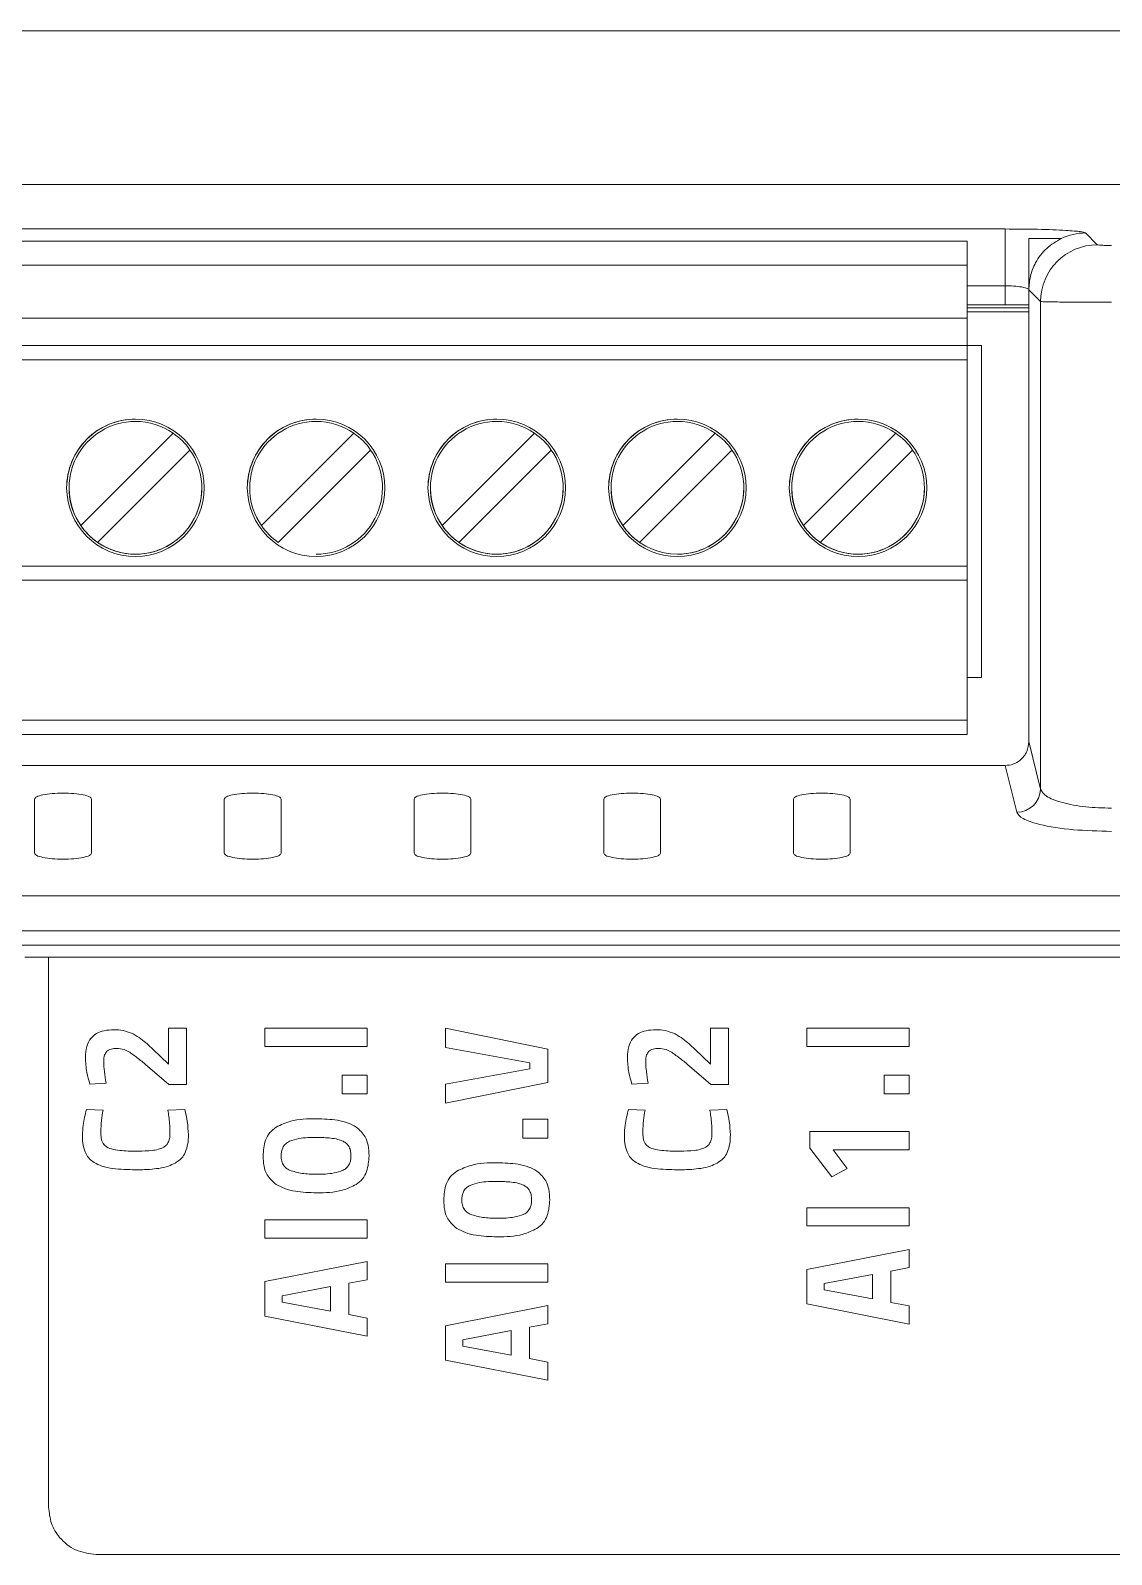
# Model space of a CAD drawing. Header units: millimetres. Extents: x 32696 to 36207, y 16706 to 17911.
# Drawn here: x 34838.7 to 34892.5, y 17551.1 to 17627.1 of the extents above; entities that cross this region are included whole.
import ezdxf

# ---------------------------------------------------------------- set-up
doc = ezdxf.new("R2010")
doc.units = ezdxf.units.MM
doc.header["$LTSCALE"] = 0.1
doc.layers.get('0').update_dxf_attribs({"lineweight": 20})
doc.layers.add('GND', color=7, linetype='Continuous', lineweight=25)

# ---------------------------------------------------------------- blocks, each defined once
blk = doc.blocks.new('CLP-XP352')
at = {"lineweight": 9}
for p, q in [((35228.046, 17425.014), (35017.141, 17425.014)), ((35023.994, 17424.074), (35079.723, 17424.074)), ((35079.723, 17424.074), (35079.723, 17422.876)), ((35081.421, 17423.99), (35081.669, 17423.741)), ((35024.794, 17423.814), (35078.924, 17423.814)), ((35059.874, 17423.814), (35062.894, 17423.814)), ((35063.684, 17423.814), (35066.704, 17423.814)), ((35067.494, 17423.814), (35070.514, 17423.814)), ((35071.304, 17423.814), (35074.324, 17423.814)), ((35075.114, 17423.814), (35078.134, 17423.814)), ((35078.924, 17423.314), (35078.924, 17423.814)), ((35080.224, 17423.874), (35080.91, 17423.874)), ((35080.224, 17422.79), (35080.224, 17423.874)), ((35078.924, 17423.314), (35024.794, 17423.314)), ((35078.924, 17422.194), (35078.924, 17423.314)), ((35079.723, 17422.876), (35078.924, 17422.876)), ((35079.723, 17422.471), (35079.723, 17422.876)), ((35080.222, 17422.792), (35080.222, 17422.471)), ((35080.224, 17422.79), (35080.222, 17422.792)), ((35080.471, 17422.543), (35080.224, 17422.79)), ((35079.723, 17422.471), (35078.924, 17422.471)), ((35080.224, 17422.414), (35078.924, 17422.414)), ((35078.924, 17422.324), (35080.224, 17422.324)), ((35080.222, 17422.471), (35079.723, 17422.471)), ((35080.222, 17422.471), (35080.224, 17422.471)), ((35080.224, 17422.471), (35080.224, 17413.262)), ((35080.471, 17412.259), (35080.471, 17422.543)), ((35078.924, 17422.194), (35024.794, 17422.194)), ((35078.924, 17422.194), (35078.924, 17421.614)), ((35078.924, 17421.614), (35024.794, 17421.614)), ((35078.924, 17421.314), (35024.794, 17421.314)), ((35078.924, 17421.314), (35078.924, 17421.614)), ((35078.924, 17421.614), (35079.224, 17421.614)), ((35078.924, 17421.314), (35078.924, 17416.964)), ((35079.224, 17421.614), (35079.224, 17414.614)), ((35061.384, 17420.064), (35061.384, 17420.064)), ((35065.194, 17420.064), (35065.194, 17420.064)), ((35069.004, 17420.064), (35069.004, 17420.064)), ((35072.814, 17420.064), (35072.814, 17420.064)), ((35076.624, 17420.064), (35076.624, 17420.064)), ((35060.233, 17417.816), (35062.181, 17419.764)), ((35062.181, 17419.764), (35060.233, 17417.816)), ((35062.181, 17419.764), (35062.181, 17419.764)), ((35064.043, 17417.816), (35065.991, 17419.764)), ((35065.991, 17419.764), (35064.043, 17417.816)), ((35065.991, 17419.764), (35065.991, 17419.764)), ((35067.853, 17417.816), (35069.801, 17419.764)), ((35069.801, 17419.764), (35067.853, 17417.816)), ((35069.801, 17419.764), (35069.801, 17419.764)), ((35071.663, 17417.816), (35073.611, 17419.764)), ((35073.611, 17419.764), (35071.663, 17417.816)), ((35073.611, 17419.764), (35073.611, 17419.764)), ((35075.473, 17417.816), (35077.421, 17419.764)), ((35077.421, 17419.764), (35075.473, 17417.816)), ((35077.421, 17419.764), (35077.421, 17419.764)), ((35062.535, 17419.411), (35060.586, 17417.463)), ((35066.345, 17419.411), (35064.396, 17417.463)), ((35070.155, 17419.411), (35068.206, 17417.463)), ((35073.965, 17419.411), (35072.016, 17417.463)), ((35077.775, 17419.411), (35075.826, 17417.463)), ((35059.984, 17418.614), (35059.984, 17418.614)), ((35062.784, 17418.614), (35062.784, 17418.614)), ((35063.794, 17418.614), (35063.794, 17418.614)), ((35066.594, 17418.614), (35066.594, 17418.614)), ((35067.604, 17418.614), (35067.604, 17418.614)), ((35070.404, 17418.614), (35070.404, 17418.614)), ((35071.414, 17418.614), (35071.414, 17418.614)), ((35074.214, 17418.614), (35074.214, 17418.614)), ((35075.224, 17418.614), (35075.224, 17418.614)), ((35078.024, 17418.614), (35078.024, 17418.614)), ((35060.233, 17417.816), (35060.233, 17417.816)), ((35064.043, 17417.816), (35064.043, 17417.816)), ((35067.853, 17417.816), (35067.853, 17417.816)), ((35071.663, 17417.816), (35071.663, 17417.816)), ((35075.473, 17417.816), (35075.473, 17417.816)), ((35060.586, 17417.463), (35060.586, 17417.463)), ((35064.396, 17417.463), (35064.396, 17417.463)), ((35068.206, 17417.463), (35068.206, 17417.463)), ((35072.016, 17417.463), (35072.016, 17417.463)), ((35075.826, 17417.463), (35075.826, 17417.463)), ((35061.384, 17417.214), (35061.384, 17417.214)), ((35065.194, 17417.214), (35065.194, 17417.214)), ((35069.004, 17417.214), (35069.004, 17417.214)), ((35072.814, 17417.214), (35072.814, 17417.214)), ((35076.624, 17417.214), (35076.624, 17417.214)), ((35024.794, 17416.964), (35078.924, 17416.964)), ((35078.924, 17416.664), (35078.924, 17416.964)), ((35078.924, 17416.664), (35024.794, 17416.664)), ((35078.924, 17416.664), (35078.924, 17413.714)), ((35078.924, 17414.614), (35079.224, 17414.614)), ((35078.924, 17414.614), (35079.224, 17414.614)), ((35079.224, 17414.614), (35079.224, 17414.614)), ((35024.794, 17413.714), (35078.924, 17413.714)), ((35078.924, 17413.414), (35078.924, 17413.714)), ((35078.924, 17413.414), (35024.794, 17413.414)), ((35078.924, 17413.414), (35024.794, 17413.414)), ((35080.224, 17413.262), (35080.471, 17412.259)), ((35079.728, 17412.757), (35023.989, 17412.757)), ((35079.972, 17411.77), (35079.728, 17412.757)), ((35059.259, 17410.906), (35059.259, 17412.05)), ((35060.459, 17412.05), (35060.459, 17410.906)), ((35063.259, 17410.906), (35063.259, 17412.05)), ((35064.459, 17412.05), (35064.459, 17410.906)), ((35067.259, 17410.906), (35067.259, 17412.05)), ((35068.459, 17412.05), (35068.459, 17410.906)), ((35071.259, 17410.906), (35071.259, 17412.05)), ((35072.459, 17412.05), (35072.459, 17410.906)), ((35075.259, 17410.906), (35075.259, 17412.05)), ((35076.459, 17412.05), (35076.459, 17410.906)), ((35018.266, 17410.005), (35226.922, 17410.005)), ((35018.266, 17409.271), (35226.922, 17409.271)), ((35018.544, 17408.964), (35226.644, 17408.964)), ((35059.554, 17408.714), (35059.054, 17408.714)), ((35059.554, 17397.114), (35059.554, 17408.714)), ((35133.714, 17408.714), (35059.554, 17408.714)), ((35062.082, 17407.214), (35062.082, 17406.454)), ((35062.463, 17407.214), (35062.082, 17407.214)), ((35062.463, 17406.027), (35062.463, 17407.214)), ((35066.273, 17407.214), (35064.114, 17407.214)), ((35064.114, 17407.214), (35064.114, 17406.831)), ((35066.273, 17406.831), (35066.273, 17407.214)), ((35070.083, 17406.776), (35067.924, 17407.214)), ((35067.924, 17407.214), (35067.924, 17406.812)), ((35073.512, 17407.214), (35073.512, 17406.454)), ((35073.893, 17407.214), (35073.512, 17407.214)), ((35073.893, 17406.027), (35073.893, 17407.214)), ((35077.703, 17407.214), (35075.544, 17407.214)), ((35075.544, 17407.214), (35075.544, 17406.831)), ((35077.703, 17406.831), (35077.703, 17407.214)), ((35062.082, 17406.454), (35061.751, 17406.773)), ((35064.114, 17406.831), (35066.273, 17406.831)), ((35067.924, 17406.812), (35069.702, 17406.485)), ((35070.083, 17406.069), (35070.083, 17406.776)), ((35073.512, 17406.454), (35073.181, 17406.773)), ((35075.544, 17406.831), (35077.703, 17406.831)), ((35061.637, 17406.418), (35062.091, 17406.027)), ((35066.273, 17406.227), (35065.746, 17406.227)), ((35065.746, 17406.227), (35065.746, 17405.828)), ((35066.273, 17405.828), (35066.273, 17406.227)), ((35069.702, 17406.36), (35067.924, 17406.033)), ((35069.702, 17406.485), (35069.702, 17406.36)), ((35073.067, 17406.418), (35073.521, 17406.027)), ((35077.703, 17406.227), (35077.176, 17406.227)), ((35077.176, 17406.227), (35077.176, 17405.828)), ((35077.703, 17405.828), (35077.703, 17406.227)), ((35060.424, 17406.038), (35060.764, 17406.058)), ((35060.764, 17406.058), (35060.755, 17406.124)), ((35062.091, 17406.027), (35062.463, 17406.027)), ((35067.924, 17405.631), (35070.083, 17406.069)), ((35067.924, 17406.033), (35067.924, 17405.631)), ((35071.854, 17406.038), (35072.194, 17406.058)), ((35072.194, 17406.058), (35072.185, 17406.124)), ((35073.521, 17406.027), (35073.893, 17406.027)), ((35065.746, 17405.828), (35066.273, 17405.828)), ((35077.176, 17405.828), (35077.703, 17405.828)), ((35060.701, 17405.49), (35060.351, 17405.501)), ((35062.428, 17405.498), (35062.069, 17405.49)), ((35070.083, 17405.298), (35069.556, 17405.298)), ((35069.556, 17405.298), (35069.556, 17404.899)), ((35070.083, 17404.899), (35070.083, 17405.298)), ((35072.131, 17405.49), (35071.781, 17405.501)), ((35073.858, 17405.498), (35073.499, 17405.49)), ((35077.703, 17405.035), (35075.607, 17405.035)), ((35075.607, 17405.035), (35075.607, 17404.686)), ((35077.703, 17404.653), (35077.703, 17405.035)), ((35069.556, 17404.899), (35070.083, 17404.899)), ((35075.607, 17404.686), (35076.068, 17404.082)), ((35076.395, 17404.256), (35076.102, 17404.653)), ((35076.102, 17404.653), (35077.703, 17404.653)), ((35076.068, 17404.082), (35076.395, 17404.256)), ((35077.703, 17403.427), (35075.544, 17403.427)), ((35075.544, 17403.427), (35075.544, 17403.045)), ((35077.703, 17403.045), (35077.703, 17403.427)), ((35066.273, 17403.172), (35064.114, 17403.172)), ((35064.114, 17403.172), (35064.114, 17402.79)), ((35066.273, 17402.79), (35066.273, 17403.172)), ((35075.544, 17403.045), (35077.703, 17403.045)), ((35064.114, 17402.79), (35066.273, 17402.79)), ((35077.703, 17402.549), (35075.544, 17402.125)), ((35077.703, 17402.166), (35077.703, 17402.549)), ((35066.273, 17402.294), (35064.114, 17401.87)), ((35066.273, 17401.911), (35066.273, 17402.294)), ((35070.083, 17402.244), (35067.924, 17402.244)), ((35067.924, 17402.244), (35067.924, 17401.861)), ((35070.083, 17401.861), (35070.083, 17402.244)), ((35075.544, 17402.125), (35075.544, 17401.399)), ((35076.931, 17402.019), (35075.906, 17401.828)), ((35076.931, 17401.504), (35076.931, 17402.019)), ((35077.312, 17402.092), (35077.703, 17402.166)), ((35077.312, 17401.432), (35077.312, 17402.092)), ((35064.114, 17401.87), (35064.114, 17401.144)), ((35065.501, 17401.764), (35064.476, 17401.573)), ((35065.501, 17401.249), (35065.501, 17401.764)), ((35065.882, 17401.837), (35066.273, 17401.911)), ((35065.882, 17401.177), (35065.882, 17401.837)), ((35067.924, 17401.861), (35070.083, 17401.861)), ((35075.906, 17401.828), (35075.906, 17401.695)), ((35064.476, 17401.573), (35064.476, 17401.44)), ((35064.476, 17401.44), (35065.501, 17401.249)), ((35075.544, 17401.399), (35077.703, 17400.974)), ((35075.906, 17401.695), (35076.931, 17401.504)), ((35077.703, 17401.357), (35077.312, 17401.432)), ((35064.114, 17401.144), (35066.273, 17400.719)), ((35066.273, 17401.102), (35065.882, 17401.177)), ((35066.273, 17400.719), (35066.273, 17401.102)), ((35070.083, 17401.365), (35067.924, 17400.941)), ((35070.083, 17400.983), (35070.083, 17401.365)), ((35077.703, 17400.974), (35077.703, 17401.357)), ((35067.924, 17400.941), (35067.924, 17400.215)), ((35069.311, 17400.836), (35068.286, 17400.645)), ((35069.311, 17400.32), (35069.311, 17400.836)), ((35069.692, 17400.908), (35070.083, 17400.983)), ((35069.692, 17400.248), (35069.692, 17400.908)), ((35068.286, 17400.645), (35068.286, 17400.512)), ((35068.286, 17400.512), (35069.311, 17400.32)), ((35067.924, 17400.215), (35070.083, 17399.791)), ((35070.083, 17400.173), (35069.692, 17400.248)), ((35070.083, 17399.791), (35070.083, 17400.173)), ((35132.714, 17396.114), (35060.554, 17396.114))]:
    blk.add_line(p, q, dxfattribs=at)
for centre, radius, start, end in [((35081.424, 17422.79), 1.2, 90.164, 115.4164), ((35081.673, 17422.539), 1.202, 90.1836, 179.8164), ((35081.421, 17422.788), 1.199, 177.2544, 179.843), ((35061.384, 17418.614), 1.45, 90, 270), ((35061.384, 17418.614), 1.45, 90, 180.0004), ((35061.384, 17418.614), 1.45, 270, 90), ((35061.384, 17418.614), 1.45, 0.0004, 90), ((35065.194, 17418.614), 1.45, 90, 270), ((35065.194, 17418.614), 1.45, 90, 180.0004), ((35065.194, 17418.614), 1.45, 270, 90), ((35065.194, 17418.614), 1.45, 0.0004, 90), ((35069.004, 17418.614), 1.45, 90, 270), ((35069.004, 17418.614), 1.45, 90, 180.0004), ((35069.004, 17418.614), 1.45, 270, 90), ((35069.004, 17418.614), 1.45, 0.0004, 90), ((35072.814, 17418.614), 1.45, 90, 270), ((35072.814, 17418.614), 1.45, 90, 180.0004), ((35072.814, 17418.614), 1.45, 270, 90), ((35072.814, 17418.614), 1.45, 0.0004, 90), ((35076.624, 17418.614), 1.45, 90, 270), ((35076.624, 17418.614), 1.45, 90, 180.0004), ((35076.624, 17418.614), 1.45, 270, 90), ((35076.624, 17418.614), 1.45, 0.0004, 90), ((35061.384, 17418.614), 1.4, 90, 214.7134), ((35061.384, 17418.614), 1.4, 55.2866, 90), ((35061.384, 17418.614), 1.4, 34.7134, 55.2866), ((35065.194, 17418.614), 1.4, 90, 214.7134), ((35065.194, 17418.614), 1.4, 55.2866, 90), ((35065.194, 17418.614), 1.4, 34.7134, 55.2866), ((35069.004, 17418.614), 1.4, 90, 214.7134), ((35069.004, 17418.614), 1.4, 55.2866, 90), ((35069.004, 17418.614), 1.4, 34.7134, 55.2866), ((35072.814, 17418.614), 1.4, 90, 214.7134), ((35072.814, 17418.614), 1.4, 55.2866, 90), ((35072.814, 17418.614), 1.4, 34.7134, 55.2866), ((35076.624, 17418.614), 1.4, 90, 214.7134), ((35076.624, 17418.614), 1.4, 55.2866, 90), ((35076.624, 17418.614), 1.4, 34.7134, 55.2866), ((35061.384, 17418.614), 1.4, 270, 34.7134), ((35065.194, 17418.614), 1.4, 270, 34.7134), ((35069.004, 17418.614), 1.4, 270, 34.7134), ((35072.814, 17418.614), 1.4, 270, 34.7134), ((35076.624, 17418.614), 1.4, 270, 34.7134), ((35061.384, 17418.614), 1.4, 180.0004, 270), ((35061.384, 17418.614), 1.4, 270, 0.0004), ((35069.004, 17418.614), 1.4, 180.0004, 270), ((35069.004, 17418.614), 1.4, 270, 0.0004), ((35072.814, 17418.614), 1.4, 180.0004, 270), ((35072.814, 17418.614), 1.4, 270, 0.0004), ((35076.624, 17418.614), 1.4, 180.0004, 270), ((35076.624, 17418.614), 1.4, 270, 0.0004), ((35061.384, 17418.614), 1.4, 214.7134, 235.2866), ((35065.194, 17418.614), 1.4, 214.7134, 235.2866), ((35069.004, 17418.614), 1.4, 214.7134, 235.2866), ((35072.814, 17418.614), 1.4, 214.7134, 235.2866), ((35076.624, 17418.614), 1.4, 214.7134, 235.2866), ((35061.384, 17418.614), 1.4, 235.2866, 270), ((35069.004, 17418.614), 1.4, 235.2866, 270), ((35076.624, 17418.614), 1.4, 235.2866, 270), ((35079.97, 17412.271), 0.501, 270.1394, 358.6733)]:
    blk.add_arc(centre, radius, start, end, dxfattribs=at)
for points, knots in [([(35079.723, 17424.074), (35079.957, 17424.073), (35080.441, 17424.07), (35080.999, 17424.047), (35081.339, 17424.019), (35081.394, 17423.999), (35081.421, 17423.99)], [0, 0, 0, 0, 0.2716326, 0.5615356, 0.7878605, 1, 1, 1, 1]), ([(35080.91, 17423.874), (35080.802, 17423.811), (35080.583, 17423.682), (35080.368, 17423.391), (35080.244, 17423.085), (35080.231, 17422.887), (35080.224, 17422.79)], [0, 0, 0, 0, 0.2749708, 0.5610489, 0.7848102, 1, 1, 1, 1]), ([(35081.969, 17423.726), (35081.926, 17423.727), (35081.841, 17423.727), (35081.744, 17423.731), (35081.684, 17423.736), (35081.674, 17423.74), (35081.669, 17423.741)], [0, 0, 0, 0, 0.279478, 0.559071, 0.779499, 1, 1, 1, 1]), ([(35079.723, 17422.876), (35079.785, 17422.875), (35079.911, 17422.872), (35080.068, 17422.854), (35080.161, 17422.832), (35080.209, 17422.811), (35080.218, 17422.798), (35080.222, 17422.792)], [0, 0, 0, 0, 0.2416565, 0.4967763, 0.7127435, 0.8475513, 1, 1, 1, 1]), ([(35081.969, 17422.528), (35081.815, 17422.528), (35081.483, 17422.529), (35081.096, 17422.531), (35080.82, 17422.534), (35080.643, 17422.536), (35080.512, 17422.539), (35080.485, 17422.542), (35080.471, 17422.543)], [0, 0, 0, 0, 0.202963, 0.436835, 0.565937, 0.702835, 0.847525, 1, 1, 1, 1]), ([(35080.224, 17413.262), (35080.215, 17413.191), (35080.197, 17413.042), (35080.064, 17412.872), (35079.897, 17412.773), (35079.783, 17412.762), (35079.728, 17412.757)], [0, 0, 0, 0, 0.273299, 0.565582, 0.7913, 1, 1, 1, 1]), ([(35059.259, 17412.05), (35059.268, 17412.066), (35059.286, 17412.099), (35059.425, 17412.14), (35059.623, 17412.168), (35059.859, 17412.178), (35060.095, 17412.168), (35060.293, 17412.14), (35060.432, 17412.099), (35060.45, 17412.066), (35060.459, 17412.05)], [0, 0, 0, 0, 0.125, 0.25, 0.375, 0.5, 0.625, 0.75, 0.875, 1, 1, 1, 1]), ([(35063.259, 17412.05), (35063.268, 17412.066), (35063.286, 17412.099), (35063.425, 17412.14), (35063.623, 17412.168), (35063.859, 17412.178), (35064.095, 17412.168), (35064.293, 17412.14), (35064.432, 17412.099), (35064.45, 17412.066), (35064.459, 17412.05)], [0, 0, 0, 0, 0.125, 0.25, 0.375, 0.5, 0.625, 0.75, 0.875, 1, 1, 1, 1]), ([(35067.259, 17412.05), (35067.268, 17412.066), (35067.286, 17412.099), (35067.425, 17412.14), (35067.623, 17412.168), (35067.859, 17412.178), (35068.095, 17412.168), (35068.293, 17412.14), (35068.432, 17412.099), (35068.45, 17412.066), (35068.459, 17412.05)], [0, 0, 0, 0, 0.125, 0.25, 0.375, 0.5, 0.625, 0.75, 0.875, 1, 1, 1, 1]), ([(35071.259, 17412.05), (35071.268, 17412.066), (35071.286, 17412.099), (35071.425, 17412.14), (35071.623, 17412.168), (35071.859, 17412.178), (35072.095, 17412.168), (35072.293, 17412.14), (35072.432, 17412.099), (35072.45, 17412.066), (35072.459, 17412.05)], [0, 0, 0, 0, 0.125, 0.25, 0.375, 0.5, 0.625, 0.75, 0.875, 1, 1, 1, 1]), ([(35075.259, 17412.05), (35075.268, 17412.066), (35075.286, 17412.099), (35075.425, 17412.14), (35075.623, 17412.168), (35075.859, 17412.178), (35076.095, 17412.168), (35076.293, 17412.14), (35076.432, 17412.099), (35076.45, 17412.066), (35076.459, 17412.05)], [0, 0, 0, 0, 0.125, 0.25, 0.375, 0.5, 0.625, 0.75, 0.875, 1, 1, 1, 1]), ([(35080.471, 17412.259), (35080.5, 17412.208), (35080.56, 17412.102), (35080.907, 17411.967), (35081.401, 17411.875), (35081.784, 17411.862), (35081.969, 17411.856)], [0, 0, 0, 0, 0.245073, 0.506175, 0.760513, 1, 1, 1, 1]), ([(35081.969, 17411.367), (35081.693, 17411.375), (35081.121, 17411.389), (35080.465, 17411.497), (35080.067, 17411.632), (35080.003, 17411.725), (35079.972, 17411.77)], [0, 0, 0, 0, 0.269158, 0.558287, 0.785782, 1, 1, 1, 1]), ([(35060.459, 17410.906), (35060.45, 17410.89), (35060.431, 17410.857), (35060.293, 17410.816), (35060.094, 17410.788), (35059.86, 17410.778), (35059.624, 17410.788), (35059.425, 17410.816), (35059.286, 17410.857), (35059.268, 17410.89), (35059.259, 17410.906)], [0, 0, 0, 0, 0.1253829, 0.2500224, 0.3748746, 0.4997144, 0.6243573, 0.7497117, 0.8748399, 1, 1, 1, 1]), ([(35064.459, 17410.906), (35064.45, 17410.89), (35064.431, 17410.857), (35064.293, 17410.816), (35064.094, 17410.788), (35063.86, 17410.778), (35063.624, 17410.788), (35063.425, 17410.816), (35063.286, 17410.857), (35063.268, 17410.89), (35063.259, 17410.906)], [0, 0, 0, 0, 0.125383, 0.250022, 0.374875, 0.499714, 0.624357, 0.749712, 0.87484, 1, 1, 1, 1]), ([(35068.459, 17410.906), (35068.45, 17410.89), (35068.431, 17410.857), (35068.293, 17410.816), (35068.094, 17410.788), (35067.86, 17410.778), (35067.624, 17410.788), (35067.425, 17410.816), (35067.286, 17410.857), (35067.268, 17410.89), (35067.259, 17410.906)], [0, 0, 0, 0, 0.125383, 0.250022, 0.374875, 0.499714, 0.624357, 0.749712, 0.87484, 1, 1, 1, 1]), ([(35072.459, 17410.906), (35072.45, 17410.89), (35072.431, 17410.857), (35072.293, 17410.816), (35072.094, 17410.788), (35071.86, 17410.778), (35071.624, 17410.788), (35071.425, 17410.816), (35071.286, 17410.857), (35071.268, 17410.89), (35071.259, 17410.906)], [0, 0, 0, 0, 0.125383, 0.250022, 0.374875, 0.499714, 0.624357, 0.749712, 0.87484, 1, 1, 1, 1]), ([(35076.459, 17410.906), (35076.45, 17410.89), (35076.431, 17410.857), (35076.293, 17410.816), (35076.094, 17410.788), (35075.86, 17410.778), (35075.624, 17410.788), (35075.425, 17410.816), (35075.286, 17410.857), (35075.268, 17410.89), (35075.259, 17410.906)], [0, 0, 0, 0, 0.125383, 0.250022, 0.374875, 0.499714, 0.624357, 0.749712, 0.87484, 1, 1, 1, 1]), ([(35060.929, 17407.183), (35060.861, 17407.18), (35060.735, 17407.174), (35060.564, 17407.113), (35060.428, 17406.999), (35060.341, 17406.82), (35060.333, 17406.678), (35060.329, 17406.601)], [0, 0, 0, 0, 0.213651, 0.394076, 0.558087, 0.759499, 1, 1, 1, 1]), ([(35061.336, 17407.094), (35061.266, 17407.123), (35061.135, 17407.176), (35060.995, 17407.181), (35060.929, 17407.183)], [0, 0, 0, 0, 0.533904, 1, 1, 1, 1]), ([(35072.359, 17407.183), (35072.291, 17407.18), (35072.165, 17407.174), (35071.994, 17407.113), (35071.858, 17406.999), (35071.771, 17406.82), (35071.763, 17406.678), (35071.759, 17406.601)], [0, 0, 0, 0, 0.213651, 0.394076, 0.558087, 0.759499, 1, 1, 1, 1]), ([(35072.766, 17407.094), (35072.696, 17407.123), (35072.565, 17407.176), (35072.425, 17407.181), (35072.359, 17407.183)], [0, 0, 0, 0, 0.533904, 1, 1, 1, 1]), ([(35061.751, 17406.773), (35061.671, 17406.849), (35061.542, 17406.969), (35061.392, 17407.061), (35061.336, 17407.094)], [0, 0, 0, 0, 0.627835, 1, 1, 1, 1]), ([(35073.181, 17406.773), (35073.101, 17406.849), (35072.972, 17406.969), (35072.822, 17407.061), (35072.766, 17407.094)], [0, 0, 0, 0, 0.627835, 1, 1, 1, 1]), ([(35060.329, 17406.601), (35060.334, 17406.494), (35060.343, 17406.302), (35060.399, 17406.119), (35060.424, 17406.038)], [0, 0, 0, 0, 0.561022, 1, 1, 1, 1]), ([(35060.716, 17406.529), (35060.718, 17406.571), (35060.722, 17406.641), (35060.761, 17406.699), (35060.777, 17406.722)], [0, 0, 0, 0, 0.60055, 1, 1, 1, 1]), ([(35060.755, 17406.124), (35060.742, 17406.202), (35060.721, 17406.337), (35060.718, 17406.472), (35060.716, 17406.529)], [0, 0, 0, 0, 0.5821161, 1, 1, 1, 1]), ([(35060.777, 17406.722), (35060.79, 17406.733), (35060.817, 17406.759), (35060.889, 17406.785), (35060.947, 17406.788), (35060.985, 17406.79)], [0, 0, 0, 0, 0.23229, 0.493341, 1, 1, 1, 1]), ([(35060.985, 17406.79), (35061.039, 17406.785), (35061.138, 17406.777), (35061.224, 17406.729), (35061.263, 17406.708)], [0, 0, 0, 0, 0.553548, 1, 1, 1, 1]), ([(35061.263, 17406.708), (35061.324, 17406.665), (35061.453, 17406.574), (35061.574, 17406.472), (35061.637, 17406.418)], [0, 0, 0, 0, 0.472756, 1, 1, 1, 1]), ([(35071.759, 17406.601), (35071.764, 17406.494), (35071.773, 17406.302), (35071.829, 17406.119), (35071.854, 17406.038)], [0, 0, 0, 0, 0.561022, 1, 1, 1, 1]), ([(35072.146, 17406.529), (35072.148, 17406.571), (35072.152, 17406.641), (35072.191, 17406.699), (35072.207, 17406.722)], [0, 0, 0, 0, 0.60055, 1, 1, 1, 1]), ([(35072.185, 17406.124), (35072.172, 17406.202), (35072.151, 17406.337), (35072.148, 17406.472), (35072.146, 17406.529)], [0, 0, 0, 0, 0.5821161, 1, 1, 1, 1]), ([(35072.207, 17406.722), (35072.22, 17406.733), (35072.247, 17406.759), (35072.319, 17406.785), (35072.377, 17406.788), (35072.415, 17406.79)], [0, 0, 0, 0, 0.2322896, 0.4933405, 1, 1, 1, 1]), ([(35072.415, 17406.79), (35072.469, 17406.785), (35072.568, 17406.777), (35072.654, 17406.729), (35072.693, 17406.708)], [0, 0, 0, 0, 0.553548, 1, 1, 1, 1]), ([(35072.693, 17406.708), (35072.754, 17406.665), (35072.883, 17406.574), (35073.004, 17406.472), (35073.067, 17406.418)], [0, 0, 0, 0, 0.472756, 1, 1, 1, 1]), ([(35060.351, 17405.501), (35060.324, 17405.392), (35060.278, 17405.211), (35060.269, 17405.024), (35060.266, 17404.949)], [0, 0, 0, 0, 0.597969, 1, 1, 1, 1]), ([(35060.653, 17405.034), (35060.656, 17405.111), (35060.663, 17405.264), (35060.688, 17405.415), (35060.701, 17405.49)], [0, 0, 0, 0, 0.507686, 1, 1, 1, 1]), ([(35062.069, 17405.49), (35062.083, 17405.397), (35062.108, 17405.235), (35062.112, 17405.072), (35062.113, 17405.003)], [0, 0, 0, 0, 0.576529, 1, 1, 1, 1]), ([(35062.501, 17404.968), (35062.496, 17405.063), (35062.487, 17405.242), (35062.447, 17405.416), (35062.428, 17405.498)], [0, 0, 0, 0, 0.528732, 1, 1, 1, 1]), ([(35065.203, 17405.307), (35065.016, 17405.304), (35064.72, 17405.3), (35064.452, 17405.176), (35064.353, 17405.131)], [0, 0, 0, 0, 0.629129, 1, 1, 1, 1]), ([(35066.042, 17405.131), (35065.985, 17405.161), (35065.861, 17405.228), (35065.576, 17405.294), (35065.351, 17405.302), (35065.203, 17405.307)], [0, 0, 0, 0, 0.223015, 0.486649, 1, 1, 1, 1]), ([(35071.781, 17405.501), (35071.754, 17405.392), (35071.708, 17405.211), (35071.699, 17405.024), (35071.696, 17404.949)], [0, 0, 0, 0, 0.597969, 1, 1, 1, 1]), ([(35072.083, 17405.034), (35072.086, 17405.111), (35072.093, 17405.264), (35072.118, 17405.415), (35072.131, 17405.49)], [0, 0, 0, 0, 0.5076857, 1, 1, 1, 1]), ([(35073.499, 17405.49), (35073.513, 17405.397), (35073.538, 17405.235), (35073.542, 17405.072), (35073.543, 17405.003)], [0, 0, 0, 0, 0.576529, 1, 1, 1, 1]), ([(35073.931, 17404.968), (35073.926, 17405.063), (35073.917, 17405.242), (35073.877, 17405.416), (35073.858, 17405.498)], [0, 0, 0, 0, 0.528732, 1, 1, 1, 1]), ([(35060.266, 17404.949), (35060.268, 17404.878), (35060.274, 17404.747), (35060.329, 17404.581), (35060.409, 17404.458), (35060.478, 17404.407), (35060.512, 17404.382)], [0, 0, 0, 0, 0.32843, 0.607321, 0.805592, 1, 1, 1, 1]), ([(35060.708, 17404.774), (35060.699, 17404.791), (35060.677, 17404.829), (35060.657, 17404.917), (35060.654, 17404.987), (35060.653, 17405.034)], [0, 0, 0, 0, 0.216625, 0.478278, 1, 1, 1, 1]), ([(35062.113, 17405.003), (35062.112, 17404.964), (35062.109, 17404.892), (35062.076, 17404.801), (35062.029, 17404.736), (35061.989, 17404.711), (35061.969, 17404.698)], [0, 0, 0, 0, 0.3288513, 0.6057692, 0.8032706, 1, 1, 1, 1]), ([(35062.434, 17404.592), (35062.456, 17404.654), (35062.498, 17404.776), (35062.5, 17404.905), (35062.501, 17404.968)], [0, 0, 0, 0, 0.507664, 1, 1, 1, 1]), ([(35064.353, 17405.131), (35064.306, 17405.094), (35064.21, 17405.02), (35064.095, 17404.811), (35064.083, 17404.637), (35064.076, 17404.525)], [0, 0, 0, 0, 0.257406, 0.519792, 1, 1, 1, 1]), ([(35065.204, 17404.913), (35065.079, 17404.913), (35064.884, 17404.912), (35064.7, 17404.852), (35064.634, 17404.83)], [0, 0, 0, 0, 0.644203, 1, 1, 1, 1]), ([(35065.763, 17404.831), (35065.726, 17404.846), (35065.643, 17404.878), (35065.455, 17404.907), (35065.305, 17404.911), (35065.204, 17404.913)], [0, 0, 0, 0, 0.207303, 0.469012, 1, 1, 1, 1]), ([(35066.311, 17404.525), (35066.307, 17404.599), (35066.301, 17404.736), (35066.23, 17404.962), (35066.112, 17405.068), (35066.042, 17405.131)], [0, 0, 0, 0, 0.322146, 0.600597, 1, 1, 1, 1]), ([(35071.696, 17404.949), (35071.698, 17404.878), (35071.704, 17404.747), (35071.759, 17404.581), (35071.839, 17404.458), (35071.908, 17404.407), (35071.942, 17404.382)], [0, 0, 0, 0, 0.32843, 0.6073209, 0.8055915, 1, 1, 1, 1]), ([(35072.138, 17404.774), (35072.129, 17404.791), (35072.107, 17404.829), (35072.087, 17404.917), (35072.084, 17404.987), (35072.083, 17405.034)], [0, 0, 0, 0, 0.216625, 0.478278, 1, 1, 1, 1]), ([(35073.543, 17405.003), (35073.542, 17404.964), (35073.539, 17404.892), (35073.506, 17404.801), (35073.459, 17404.736), (35073.419, 17404.711), (35073.399, 17404.698)], [0, 0, 0, 0, 0.328851, 0.605769, 0.803271, 1, 1, 1, 1]), ([(35073.864, 17404.592), (35073.886, 17404.654), (35073.928, 17404.776), (35073.93, 17404.905), (35073.931, 17404.968)], [0, 0, 0, 0, 0.507664, 1, 1, 1, 1]), ([(35060.92, 17404.659), (35060.869, 17404.673), (35060.788, 17404.694), (35060.73, 17404.753), (35060.708, 17404.774)], [0, 0, 0, 0, 0.626427, 1, 1, 1, 1]), ([(35061.45, 17404.622), (35061.332, 17404.622), (35061.155, 17404.621), (35060.979, 17404.65), (35060.92, 17404.659)], [0, 0, 0, 0, 0.659688, 1, 1, 1, 1]), ([(35061.969, 17404.698), (35061.936, 17404.685), (35061.861, 17404.654), (35061.686, 17404.627), (35061.545, 17404.624), (35061.45, 17404.622)], [0, 0, 0, 0, 0.199836, 0.459725, 1, 1, 1, 1]), ([(35062.221, 17404.37), (35062.271, 17404.403), (35062.36, 17404.46), (35062.412, 17404.552), (35062.434, 17404.592)], [0, 0, 0, 0, 0.566916, 1, 1, 1, 1]), ([(35064.634, 17404.83), (35064.604, 17404.813), (35064.545, 17404.779), (35064.489, 17404.7), (35064.461, 17404.613), (35064.458, 17404.556), (35064.457, 17404.525)], [0, 0, 0, 0, 0.275728, 0.537763, 0.756031, 1, 1, 1, 1]), ([(35065.93, 17404.525), (35065.928, 17404.564), (35065.924, 17404.636), (35065.886, 17404.727), (35065.83, 17404.793), (35065.786, 17404.818), (35065.763, 17404.831)], [0, 0, 0, 0, 0.312843, 0.584573, 0.7881277, 1, 1, 1, 1]), ([(35072.35, 17404.659), (35072.299, 17404.673), (35072.218, 17404.694), (35072.16, 17404.753), (35072.138, 17404.774)], [0, 0, 0, 0, 0.626427, 1, 1, 1, 1]), ([(35072.88, 17404.622), (35072.762, 17404.622), (35072.585, 17404.621), (35072.409, 17404.65), (35072.35, 17404.659)], [0, 0, 0, 0, 0.659688, 1, 1, 1, 1]), ([(35073.399, 17404.698), (35073.366, 17404.685), (35073.291, 17404.654), (35073.116, 17404.627), (35072.975, 17404.624), (35072.88, 17404.622)], [0, 0, 0, 0, 0.199836, 0.459725, 1, 1, 1, 1]), ([(35073.651, 17404.37), (35073.701, 17404.403), (35073.79, 17404.46), (35073.842, 17404.552), (35073.864, 17404.592)], [0, 0, 0, 0, 0.566916, 1, 1, 1, 1]), ([(35060.512, 17404.382), (35060.567, 17404.355), (35060.691, 17404.294), (35060.987, 17404.239), (35061.224, 17404.233), (35061.383, 17404.228)], [0, 0, 0, 0, 0.205023, 0.465199, 1, 1, 1, 1]), ([(35061.879, 17404.259), (35061.948, 17404.272), (35062.067, 17404.295), (35062.176, 17404.348), (35062.221, 17404.37)], [0, 0, 0, 0, 0.582044, 1, 1, 1, 1]), ([(35064.076, 17404.525), (35064.079, 17404.451), (35064.086, 17404.313), (35064.16, 17404.087), (35064.281, 17403.982), (35064.353, 17403.919)], [0, 0, 0, 0, 0.3198509, 0.5973021, 1, 1, 1, 1]), ([(35064.457, 17404.525), (35064.459, 17404.487), (35064.463, 17404.415), (35064.504, 17404.324), (35064.563, 17404.259), (35064.61, 17404.233), (35064.634, 17404.22)], [0, 0, 0, 0, 0.3051398, 0.5742963, 0.7807746, 1, 1, 1, 1]), ([(35065.763, 17404.219), (35065.792, 17404.236), (35065.848, 17404.27), (35065.899, 17404.349), (35065.926, 17404.436), (35065.928, 17404.494), (35065.93, 17404.525)], [0, 0, 0, 0, 0.2671178, 0.5278242, 0.7496414, 1, 1, 1, 1]), ([(35066.042, 17403.919), (35066.088, 17403.956), (35066.182, 17404.031), (35066.292, 17404.24), (35066.303, 17404.413), (35066.311, 17404.525)], [0, 0, 0, 0, 0.254471, 0.516639, 1, 1, 1, 1]), ([(35069.013, 17404.378), (35068.826, 17404.376), (35068.53, 17404.371), (35068.262, 17404.248), (35068.163, 17404.202)], [0, 0, 0, 0, 0.629129, 1, 1, 1, 1]), ([(35069.852, 17404.202), (35069.795, 17404.233), (35069.671, 17404.3), (35069.386, 17404.366), (35069.161, 17404.373), (35069.013, 17404.378)], [0, 0, 0, 0, 0.223015, 0.486649, 1, 1, 1, 1]), ([(35071.942, 17404.382), (35071.997, 17404.355), (35072.121, 17404.294), (35072.417, 17404.239), (35072.654, 17404.233), (35072.813, 17404.228)], [0, 0, 0, 0, 0.205023, 0.465199, 1, 1, 1, 1]), ([(35073.309, 17404.259), (35073.378, 17404.272), (35073.497, 17404.295), (35073.606, 17404.348), (35073.651, 17404.37)], [0, 0, 0, 0, 0.582044, 1, 1, 1, 1]), ([(35061.383, 17404.228), (35061.484, 17404.229), (35061.65, 17404.231), (35061.814, 17404.251), (35061.879, 17404.259)], [0, 0, 0, 0, 0.609166, 1, 1, 1, 1]), ([(35064.634, 17404.22), (35064.723, 17404.194), (35064.908, 17404.138), (35065.102, 17404.137), (35065.204, 17404.137)], [0, 0, 0, 0, 0.474569, 1, 1, 1, 1]), ([(35065.204, 17404.137), (35065.329, 17404.137), (35065.52, 17404.137), (35065.7, 17404.198), (35065.763, 17404.219)], [0, 0, 0, 0, 0.650476, 1, 1, 1, 1]), ([(35068.163, 17404.202), (35068.116, 17404.166), (35068.02, 17404.092), (35067.905, 17403.882), (35067.893, 17403.709), (35067.886, 17403.597)], [0, 0, 0, 0, 0.257406, 0.519792, 1, 1, 1, 1]), ([(35069.014, 17403.985), (35068.889, 17403.984), (35068.694, 17403.984), (35068.51, 17403.923), (35068.444, 17403.901)], [0, 0, 0, 0, 0.644203, 1, 1, 1, 1]), ([(35069.573, 17403.903), (35069.536, 17403.917), (35069.453, 17403.95), (35069.265, 17403.979), (35069.115, 17403.982), (35069.014, 17403.985)], [0, 0, 0, 0, 0.207303, 0.469012, 1, 1, 1, 1]), ([(35070.121, 17403.597), (35070.117, 17403.67), (35070.111, 17403.808), (35070.04, 17404.033), (35069.922, 17404.14), (35069.852, 17404.202)], [0, 0, 0, 0, 0.322146, 0.600597, 1, 1, 1, 1]), ([(35072.813, 17404.228), (35072.914, 17404.229), (35073.08, 17404.231), (35073.244, 17404.251), (35073.309, 17404.259)], [0, 0, 0, 0, 0.609166, 1, 1, 1, 1]), ([(35064.353, 17403.919), (35064.412, 17403.889), (35064.539, 17403.822), (35064.827, 17403.756), (35065.053, 17403.749), (35065.203, 17403.743)], [0, 0, 0, 0, 0.2254581, 0.4898291, 1, 1, 1, 1]), ([(35065.203, 17403.743), (35065.388, 17403.746), (35065.682, 17403.749), (35065.946, 17403.874), (35066.042, 17403.919)], [0, 0, 0, 0, 0.6322921, 1, 1, 1, 1]), ([(35068.444, 17403.901), (35068.414, 17403.884), (35068.355, 17403.851), (35068.299, 17403.772), (35068.271, 17403.685), (35068.268, 17403.627), (35068.267, 17403.597)], [0, 0, 0, 0, 0.275728, 0.537763, 0.756031, 1, 1, 1, 1]), ([(35069.74, 17403.597), (35069.738, 17403.635), (35069.734, 17403.707), (35069.696, 17403.799), (35069.64, 17403.864), (35069.596, 17403.89), (35069.573, 17403.903)], [0, 0, 0, 0, 0.312843, 0.584573, 0.788128, 1, 1, 1, 1]), ([(35067.886, 17403.597), (35067.889, 17403.523), (35067.896, 17403.385), (35067.97, 17403.158), (35068.091, 17403.053), (35068.163, 17402.991)], [0, 0, 0, 0, 0.319851, 0.597302, 1, 1, 1, 1]), ([(35068.267, 17403.597), (35068.269, 17403.558), (35068.273, 17403.486), (35068.314, 17403.396), (35068.373, 17403.33), (35068.42, 17403.305), (35068.444, 17403.292)], [0, 0, 0, 0, 0.30514, 0.574296, 0.780775, 1, 1, 1, 1]), ([(35069.573, 17403.29), (35069.602, 17403.307), (35069.658, 17403.341), (35069.709, 17403.421), (35069.736, 17403.508), (35069.738, 17403.566), (35069.74, 17403.597)], [0, 0, 0, 0, 0.267118, 0.527824, 0.749641, 1, 1, 1, 1]), ([(35069.852, 17402.991), (35069.898, 17403.028), (35069.992, 17403.102), (35070.102, 17403.312), (35070.113, 17403.485), (35070.121, 17403.597)], [0, 0, 0, 0, 0.254471, 0.516639, 1, 1, 1, 1]), ([(35068.163, 17402.991), (35068.222, 17402.96), (35068.349, 17402.894), (35068.637, 17402.828), (35068.863, 17402.82), (35069.013, 17402.815)], [0, 0, 0, 0, 0.225458, 0.489829, 1, 1, 1, 1]), ([(35068.444, 17403.292), (35068.533, 17403.265), (35068.718, 17403.209), (35068.912, 17403.209), (35069.014, 17403.209)], [0, 0, 0, 0, 0.474569, 1, 1, 1, 1]), ([(35069.013, 17402.815), (35069.198, 17402.817), (35069.492, 17402.821), (35069.756, 17402.945), (35069.852, 17402.991)], [0, 0, 0, 0, 0.632292, 1, 1, 1, 1]), ([(35069.014, 17403.209), (35069.139, 17403.209), (35069.33, 17403.209), (35069.51, 17403.269), (35069.573, 17403.29)], [0, 0, 0, 0, 0.650476, 1, 1, 1, 1]), ([(35060.554, 17396.114), (35060.405, 17396.133), (35060.112, 17396.172), (35059.788, 17396.439), (35059.59, 17396.765), (35059.566, 17396.996), (35059.554, 17397.114)], [0, 0, 0, 0, 0.2832464, 0.5579898, 0.7754046, 1, 1, 1, 1])]:
    blk.add_open_spline(points, degree=3, knots=knots, dxfattribs=at)

msp = doc.modelspace()

# ---------------------------------------------------------------- linework, layer by layer
at = {"layer": 'GND'}
msp.add_line((35020.021, 17627.038), (34723.849, 17627.084), dxfattribs=at)

# ---------------------------------------------------------------- block references
at = {"xscale": 2.3625, "yscale": 2.3625, "zscale": 2.3625}
msp.add_blockref('CLP-XP352', (-47988.622, -23547.183), dxfattribs=at)

doc.saveas('drawing.dxf')
